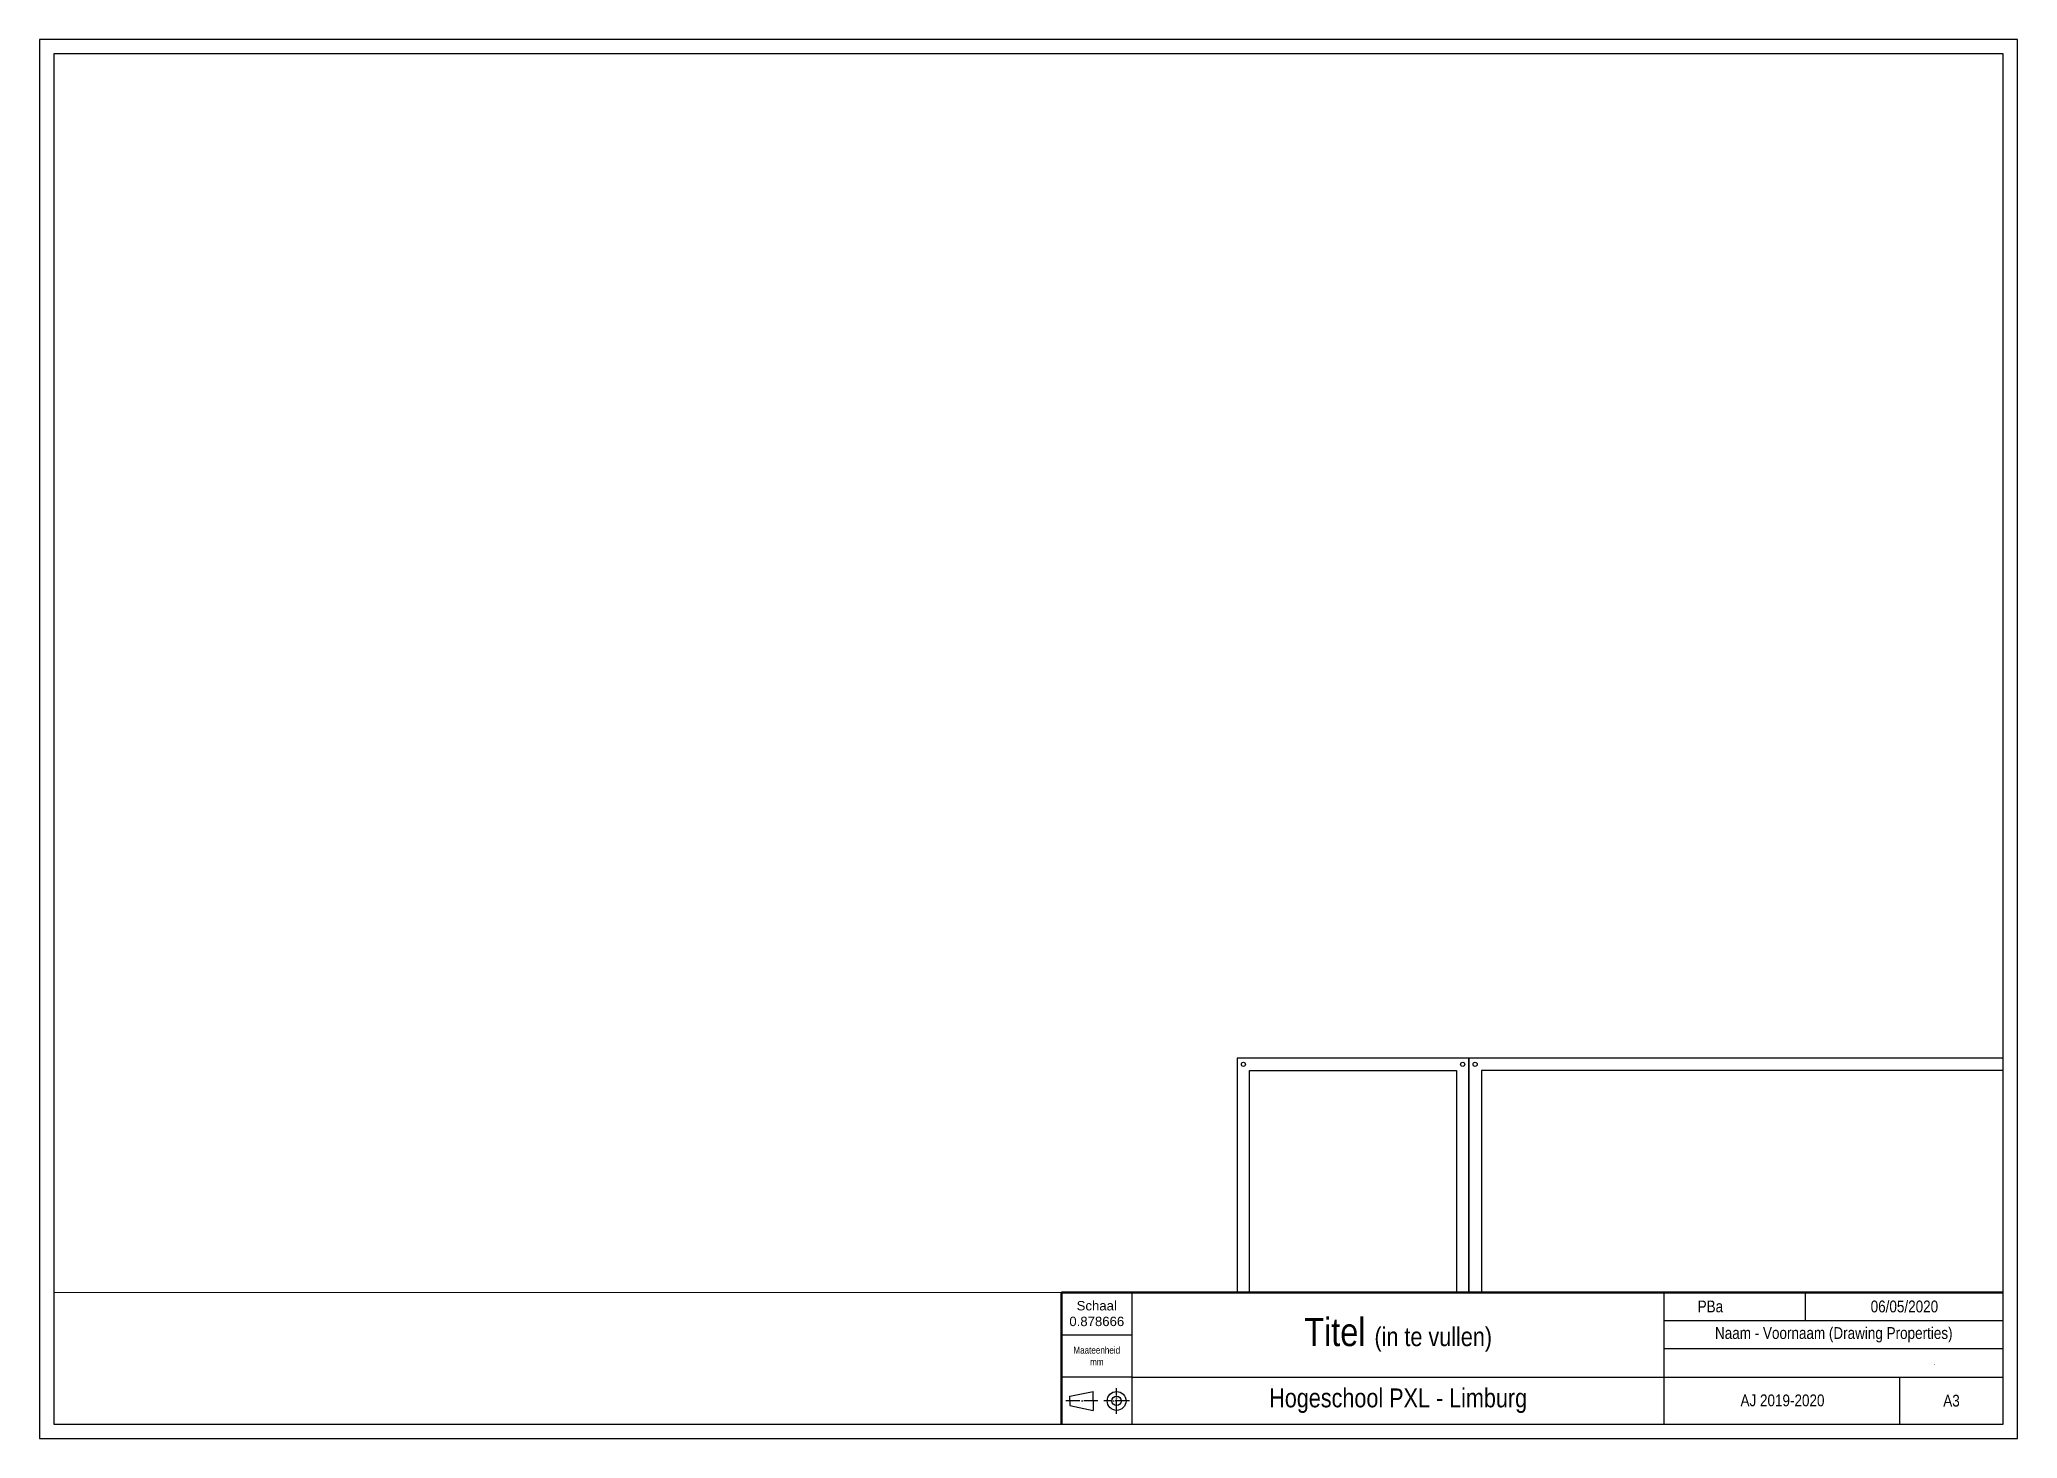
# Paper-space layout 'Landscape A3 (VP-DWGtoPDF)' of a CAD drawing. Header units: millimetres. Extents: x -44 to 376, y -34 to 263.
# The model-space entities are those that its viewports show. They can reach past a viewport. Long polylines and large blocks are cut down to what shows.
import ezdxf

# ---------------------------------------------------------------- set-up
doc = ezdxf.new("R2010")
doc.units = ezdxf.units.MM
doc.header["$LTSCALE"] = 0.5
doc.linetypes.add('ACAD_ISO04W100', pattern=[30, 24, -3, 0, -3])
doc.layers.get('0').update_dxf_attribs({"color": 250})
for name, color, linetype, plot in [('00 Niet printen', 212, 'Continuous', False), ('Uitgeverij', 7, 'Continuous', False), ('VP Hidden', 252, 'Continuous', False)]:
    doc.layers.add(name, color=color, linetype=linetype, plot=plot)
doc.layers.add('Kader', color=7, linetype='Continuous')
doc.styles.add('A3NCAD Technic', font='arial.ttf')
doc.styles.get("Standard").update_dxf_attribs({"font": 'verdana.ttf'})
doc.styles.add('Technic', font='technic_.ttf')

# ---------------------------------------------------------------- blocks, each defined once
blk = doc.blocks.new('*U31')
at = {"linetype": 'Continuous', "insert": (0, 0), "char_height": 4, "attachment_point": 5, "style": 'Technic'}
blk.add_mtext_dynamic_manual_height_columns('Hogeschool PXL - Limburg', width=113, gutter_width=12.5, heights=[0], dxfattribs=at)
blk = doc.blocks.new('*U33')
at = {"linetype": 'Continuous', "insert": (-0.18, -0.05), "char_height": 2.5, "width": 49.5442, "attachment_point": 5, "style": 'Technic'}
blk.add_mtext('AJ 2019-2020', dxfattribs=at)
blk = doc.blocks.new('*U34')
at = {"lineweight": 30, "insert": (0, 0), "char_height": 2.5, "width": 72, "attachment_point": 5, "style": 'Technic'}
blk.add_mtext('Naam - Voornaam (Drawing Properties)', dxfattribs=at)
blk = doc.blocks.new('*U32')
at = {"linetype": 'Continuous', "insert": (-7.91, 0.01), "char_height": 2.5, "attachment_point": 4, "style": 'Technic'}
blk.add_mtext_dynamic_manual_height_columns('PBa ', width=11.7286, gutter_width=12.5, heights=[0], dxfattribs=at)
blk = doc.blocks.new('*U28')
at = {"linetype": 'Continuous', "insert": (0, 0), "char_height": 2.5, "attachment_point": 5, "style": 'Technic'}
blk.add_mtext_dynamic_manual_height_columns('06/05/2020', width=4.131, gutter_width=12.5, heights=[0], dxfattribs=at)
blk = doc.blocks.new('*U16')
at = {"color": 7, "linetype": 'Continuous', "insert": (20.28, 0.11), "char_height": 1, "attachment_point": 1, "style": 'Technic'}
blk.add_mtext_dynamic_manual_height_columns('.', width=33.7428, gutter_width=12.5, heights=[0], dxfattribs=at)
blk = doc.blocks.new('*U21')
at = {"layer": 'Kader', "lineweight": -3}
for p, q in [((-6.35, 0.98), (-1.35, 1.98)), ((-6.35, -0.02), (-6.35, 0.98)), ((-1.35, -0.02), (-1.35, 1.98)), ((-6.35, -0.02), (-6.35, -1.02)), ((-6.35, -1.02), (-1.35, -2.02)), ((-1.35, -0.02), (-1.35, -2.02))]:
    blk.add_line(p, q, dxfattribs=at)
at = {"layer": 'Kader', "linetype": 'ACAD_ISO04W100', "lineweight": -3, "ltscale": 0.25}
for p, q in [((3.61, -2.73), (3.61, 2.71)), ((-0.35, -0.02), (-7.39, -0.02)), ((6.33, -0.01), (0.89, -0.01))]:
    blk.add_line(p, q, dxfattribs=at)
at = {"layer": 'Kader', "lineweight": -3}
for radius in [2, 1]:
    blk.add_circle((3.61, -0.02), radius, dxfattribs=at)
blk = doc.blocks.new('*U36')
at = {"layer": 'Kader', "linetype": 'Continuous', "insert": (7.5, -4.5), "char_height": 1.5, "width": 15, "attachment_point": 5, "style": 'Technic'}
blk.add_mtext('Maateenheid\\Pmm', dxfattribs=at)

msp = doc.modelspace()

# ---------------------------------------------------------------- linework, layer by layer
at = {"linetype": 'Continuous'}
for points in [[(316.44, 55.46), (260.44, 55.46), (260.44, -50.54), (316.44, -50.54)], [(316.44, -50.54), (522.44, -50.54), (522.44, 55.46), (316.44, 55.46)], [(319.44, -47.54), (519.44, -47.54), (519.44, 52.46), (319.44, 52.46)]]:
    msp.add_lwpolyline(points, close=True, dxfattribs=at)
at = {"linetype": 'Continuous', "extrusion": (-9.98704e-32, -5.43669e-16, -1)}
msp.add_lwpolyline([(-263.44, -47.54), (-263.44, 52.46), (-313.44, 52.46), (-313.44, -47.54)], close=True, dxfattribs=at)
at = {"linetype": 'Continuous'}
for centre in [(261.94, 53.96), (314.94, 53.96), (317.94, 53.96)]:
    msp.add_circle(centre, 0.5, dxfattribs=at)

psp = doc.layouts.new('Landscape A3 (VP-DWGtoPDF)')

# ---------------------------------------------------------------- linework, layer by layer
at = {"layer": '00 Niet printen', "linetype": 'Continuous'}
psp.add_lwpolyline([(-44.44, -33.54), (375.56, -33.54), (375.56, 263.46), (-44.44, 263.46)], close=True, dxfattribs=at)
at = {"layer": 'Kader', "lineweight": 50}
for p, q in [((372.56, -2.54), (172.56, -2.54)), ((172.56, -2.54), (172.56, -30.54))]:
    psp.add_line(p, q, dxfattribs=at)
at = {"layer": 'Kader', "lineweight": 30}
for p, q in [((187.56, -30.54), (187.56, -2.54)), ((300.56, -30.54), (300.56, -2.54)), ((330.56, -8.54), (330.56, -2.54)), ((372.56, -30.54), (372.56, -2.54)), ((372.56, -8.54), (300.56, -8.54)), ((372.56, -14.54), (300.56, -14.54)), ((187.56, -20.54), (372.56, -20.54)), ((350.56, -30.54), (350.56, -20.54))]:
    psp.add_line(p, q, dxfattribs=at)
at = {"layer": 'Kader', "linetype": 'Continuous', "lineweight": 30}
for p, q in [((172.56, -11.54), (187.56, -11.54)), ((187.56, -20.54), (172.56, -20.54))]:
    psp.add_line(p, q, dxfattribs=at)
at = {"layer": 'Kader', "linetype": 'Continuous'}
psp.add_lwpolyline([(-41.44, -30.54), (372.56, -30.54), (372.56, 260.46), (-41.44, 260.46)], close=True, dxfattribs=at)

# ---------------------------------------------------------------- block references
at = {"linetype": 'Continuous'}
psp.add_blockref('*U36', (172.56, -11.54), dxfattribs=at)
at = {"layer": 'Kader', "linetype": 'Continuous'}
for name, p in [('*U28', (351.56, -5.54)), ('*U32', (315.56, -5.54)), ('*U34', (336.56, -11.54)), ('*U31', (244.06, -25.54)), ('*U33', (325.85, -25.43))]:
    psp.add_blockref(name, p, dxfattribs=at)
at = {"layer": 'Kader', "linetype": 'Continuous', "lineweight": -3}
psp.add_blockref('*U21', (180.67, -25.56), dxfattribs=at)
at = {"layer": 'Uitgeverij', "linetype": 'Continuous'}
psp.add_blockref('*U16', (337.43, -17.04), dxfattribs=at)

# ---------------------------------------------------------------- texts
at = {"linetype": 'Continuous', "insert": (180.06, -7.04), "char_height": 2, "attachment_point": 5, "style": 'A3NCAD Technic'}
psp.add_mtext_dynamic_manual_height_columns('Schaal\\P0.878666', width=15, gutter_width=12.5, heights=[0], dxfattribs=at)
at = {"layer": 'Kader', "insert": (244.06, -11.54), "char_height": 6, "width": 113, "attachment_point": 5}
psp.add_mtext('{\\fTechnic|b0|i0|c2|p2;Titel \\H0.66667x;(in te vullen)}', dxfattribs=at)
at = {"layer": 'Kader', "lineweight": 30, "insert": (361.56, -25.54), "char_height": 2.5, "width": 22, "attachment_point": 5}
psp.add_mtext('{\\fTechnic|b0|i0|c2|p2;A3}', dxfattribs=at)

# ---------------------------------------------------------------- viewports
at = {"layer": 'VP Hidden', "linetype": 'Continuous'}
psp.add_viewport(center=(165.56, 128.96), size=(414, 263), view_center_point=(210, 148.5), view_height=299.3173, dxfattribs=at)

doc.saveas('drawing.dxf')
